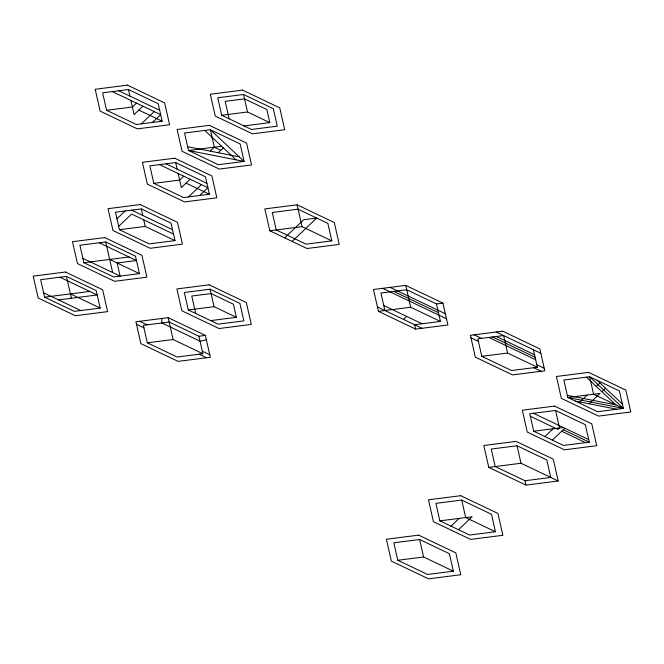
<?xml version="1.0" encoding="UTF-8"?>
<svg xmlns="http://www.w3.org/2000/svg" width="664" height="664" viewBox="0 0 664 664"><rect width="100%" height="100%" fill="white"/><g stroke="black" fill="none" stroke-linecap="round" stroke-linejoin="round"><path stroke-width="1" d="M136.485 103.119L132.385 107.012L106.58 110.299L102.621 92.819L128.426 89.532L158.19 103.725L162.149 121.213L136.344 124.5L106.58 110.299M142.926 106.19L134.103 114.582L130.899 100.455M141.299 123.869L154.222 111.577M152.471 122.442L160.663 114.656L112.299 91.582M116.955 218.78L125.139 210.986M118.665 226.349L131.588 214.065L173.512 234.06M183.729 176.167L179.629 180.06L153.824 183.347L149.865 165.859L175.669 162.58L205.433 176.773L209.392 194.253L183.588 197.54L153.824 183.347M210.206 151.135L214.331 147.209L210.372 129.729L184.567 133.016L188.526 150.496L218.29 164.697L244.095 161.41L240.136 143.93L210.372 129.729L244.095 161.41L188.526 150.496L221.643 146.279M190.17 179.238L181.347 187.63L178.143 173.503M218.224 152.712L223.328 147.856M188.543 196.909L201.466 184.625M199.715 195.49L207.907 187.696L159.543 164.63M284.682 237.87L303.788 219.701L316.695 218.058L292.118 241.422M403.48 319.401L406.634 316.404M579.863 401.977L587.142 395.055M596.247 386.398L599.882 382.937M544.887 436.563L553.071 428.778M451.03 526.162L459.222 518.376M589.126 403.795L600.048 393.412L567.795 397.52L563.827 380.04L589.632 376.754L619.396 390.947L623.355 408.426L597.558 411.713L567.795 397.52L623.355 408.426L589.632 376.754L593.591 394.233L623.355 408.426M601.866 391.677L605.502 388.216M552.323 440.116L564.823 428.23M458.475 529.714L472.121 516.733L439.867 520.842L435.908 503.353L461.712 500.067L491.476 514.268L495.435 531.748L469.631 535.035L439.867 520.842M206.363 339.785L200.188 341.263L161.842 322.97L161.717 318.488M243.547 94.487L217.742 97.774L221.71 115.262L251.473 129.455L277.278 126.168L273.311 108.688L243.547 94.487L247.514 111.975L269.833 122.624L266.862 109.51L244.543 98.861L225.187 101.326L229.146 118.806M221.71 115.262L247.514 111.975M244.028 125.911L269.833 122.624M141.266 208.936L115.47 212.223L119.429 229.702L149.192 243.895L174.997 240.617L171.038 223.129L141.266 208.936L142.752 215.493M297.099 204.811L264.845 208.919L269.8 230.773L307 248.519L339.254 244.41L334.307 222.556L297.099 204.811L302.054 226.665L331.817 240.866L327.858 223.378L298.094 209.185L272.29 212.472L276.249 229.952L306.013 244.153L331.817 240.866M119.429 229.702L145.233 226.416L174.997 240.617M105.725 241.962L79.921 245.248L83.88 262.728L113.644 276.929L139.448 273.643L135.489 256.155L105.725 241.962L112.656 272.555M269.8 230.773L302.054 226.665M83.88 262.728L129.032 256.976M66.441 276.398L40.645 279.685L44.604 297.165L74.368 311.366L100.173 308.079L96.205 290.591L66.441 276.398L71.397 298.252M44.604 297.165L89.756 291.413M58.498 299.896L97.201 294.965L59.992 277.22M210.123 289.197L184.318 292.484L188.285 309.963L218.049 324.165L243.854 320.878L239.887 303.39L210.123 289.197L214.09 306.677L236.409 317.326L233.438 304.212L211.119 293.571L191.763 296.036L195.722 313.516M188.285 309.963L214.09 306.677M405.729 285.387L373.475 289.496L378.43 311.35L415.631 329.095L447.885 324.986L442.938 303.133L405.729 285.387L410.684 307.241L440.448 321.434L436.48 303.954L406.717 289.761L380.92 293.048L384.879 310.528M168.166 317.666L135.912 321.774L140.868 343.628L178.077 361.374L210.33 357.273L205.375 335.42L168.166 317.666L173.121 339.52L202.885 353.721L198.926 336.241L169.162 322.04L143.358 325.327L147.317 342.807L177.081 357.008L202.885 353.721M210.604 320.612L236.409 317.326M378.43 311.35L410.684 307.241M436.48 303.954L442.938 303.133M147.317 342.807L173.121 339.52M198.926 336.241L205.375 335.42M440.448 321.434L414.643 324.721L415.631 329.095M507.595 353.041L503.636 335.552L477.831 338.839L481.79 356.327L507.595 353.041L537.359 367.233L533.399 349.754M537.359 367.233L511.554 370.52L481.79 356.327M555.561 410.476L529.764 413.763L533.723 431.243L563.487 445.444L589.292 442.158L585.324 424.669L555.561 410.476L559.528 427.956L557.951 429.459L530.328 416.286M533.723 431.243L563.246 427.483M517.048 445.768L491.252 449.055L495.211 466.535L524.975 480.736L550.78 477.449L546.821 459.961L517.048 445.768L521.016 463.248L558.216 480.993L553.27 459.139L516.061 441.394L483.807 445.502L488.762 467.356L525.963 485.102L558.216 480.993M488.762 467.356L521.016 463.248M419.623 539.5L393.818 542.787L397.777 560.275L427.55 574.468L453.346 571.181L449.387 553.701L419.623 539.5L423.582 556.988L453.346 571.181M397.777 560.275L423.582 556.988M187.671 146.711L239.231 156.837M567.297 395.337L615.918 404.882L586.403 377.16M575.231 401.073L616.906 409.248M118.748 90.76L159.675 110.282M138.834 110.091L162.149 121.213M214.331 147.209L220.78 150.288M165.992 163.809L206.919 183.33M186.078 183.131L209.392 194.253M496.191 332.008L540.836 353.306M496.315 336.49L534.661 354.775M390.1 287.379L445.336 313.723M492.597 336.963L535.3 357.332M393.818 291.405L438.464 312.694M488.87 337.436L535.806 359.822M382.655 288.325L446.482 318.77M474.113 334.822L481.558 338.366M536.786 364.71L544.231 368.263M470.959 337.818L478.404 341.371M533.632 367.707L541.077 371.259M383.734 305.481L422.088 323.775M377.434 306.976L422.08 328.273M131.596 210.164L172.524 229.686M533.482 413.29L588.719 439.626M563.246 429.732L589.292 442.158M561.669 431.235L585.565 442.631M99.268 242.783L136.477 260.529L117.121 262.994L120.093 276.108L82.892 258.362M109.684 259.441L139.448 273.643M139.639 321.301L147.084 324.854M202.312 351.198L209.758 354.742M136.485 324.298L143.93 327.85M199.158 354.194L206.604 357.747M70.409 293.878L100.173 308.079M43.608 292.799L80.817 310.544M495.435 531.748L465.671 517.555L461.712 500.067M597.077 380.298L622.367 404.061M204.786 130.443L236.077 159.833M524.975 480.736L525.963 485.102M175.669 162.58L177.155 169.129M128.426 89.532L129.912 96.089M143.748 219.859L145.233 226.416M127.438 85.158L95.184 89.266L100.131 111.12L137.34 128.866L169.594 124.757L164.639 102.903L127.438 85.158M242.559 90.121L210.305 94.23L215.261 116.084L252.461 133.829L284.715 129.721L279.768 107.867L242.559 90.121M209.384 125.355L177.13 129.463L182.077 151.317L219.286 169.063L251.54 164.963L246.585 143.109L209.384 125.355M174.682 158.206L142.428 162.315L147.375 184.169L184.584 201.914L216.837 197.806L211.882 175.952L174.682 158.206M140.278 204.562L108.025 208.67L112.98 230.524L150.18 248.27L182.434 244.161L177.487 222.307L140.278 204.562M104.729 237.587L72.476 241.696L77.431 263.55L114.631 281.295L146.885 277.187L141.938 255.333L104.729 237.587M65.454 272.024L33.2 276.133L38.155 297.987L75.356 315.732L107.609 311.623L102.663 289.77L65.454 272.024M209.135 284.823L176.881 288.931L181.836 310.785L219.037 328.531L251.291 324.422L246.344 302.568L209.135 284.823M502.64 331.187L470.386 335.295L475.341 357.149L512.55 374.894L544.804 370.786L539.849 348.932L502.64 331.187M588.644 372.379L556.39 376.488L561.337 398.342L598.546 416.087L630.8 411.979L625.845 390.125L588.644 372.379M554.573 406.102L522.319 410.211L527.274 432.065L564.475 449.81L596.729 445.702L591.782 423.848L554.573 406.102M460.716 495.701L428.463 499.809L433.418 521.663L470.627 539.409L502.88 535.3L497.925 513.446L460.716 495.701M418.635 535.134L386.382 539.243L391.328 561.097L428.537 578.842L460.791 574.734L455.836 552.88L418.635 535.134"/></g></svg>
